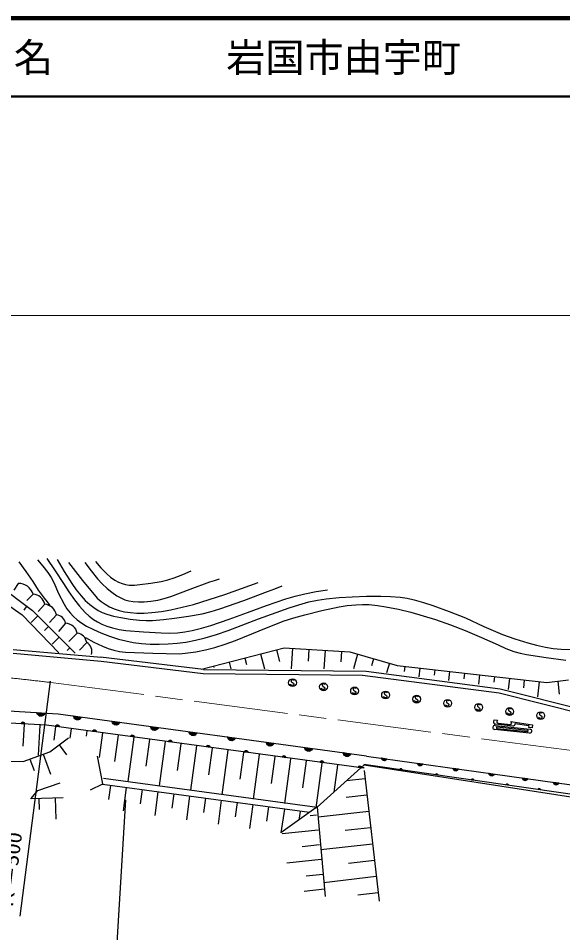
# Model space of a CAD drawing. Units: millimetres, scale not verified. Extents: x 40000 to 680000, y 20000 to 380000.
# Drawn here: x 378445 to 448015, y 263249 to 380000 of the extents above; entities that cross this region are included whole.
import ezdxf
from ezdxf.enums import TextEntityAlignment as Align

# ---------------------------------------------------------------- set-up
doc = ezdxf.new("R2010")
doc.units = ezdxf.units.MM
doc.header["$LTSCALE"] = 1000
doc.linetypes.add('CHAIN', pattern=[18.5, 12, -1.5, 3.5, -1.5])
for name, color, linetype, lineweight in [('M-BGD', 7, 'Continuous', 25), ('M-BMK', 2, 'CHAIN', 13), ('M-TTL', 2, 'Continuous', 140), ('M-TTL-LINE', 7, 'Continuous', 50)]:
    doc.layers.add(name, color=color, linetype=linetype, lineweight=lineweight)
doc.layers.add('M-TTL-TXT', color=7, linetype='Continuous')
doc.styles.add('ＭＳ ゴシック', font='')
doc.styles.get('ＭＳ ゴシック').set_extended_font_data('MS Gothic')

# ---------------------------------------------------------------- blocks, each defined once
blk = doc.blocks.new('BUHIN18')
at = {"color": 7, "linetype": 'Continuous', "lineweight": 25}
for p, q in [((396, 269), (-313, -362)), ((-253, -392), (419, 206)), ((433, 134), (-182, -413)), ((-107, -429), (437, 54)), ((434, -32), (-18, -435)), ((111, -403), (389, -156))]:
    blk.add_line(p, q, dxfattribs=at)
blk.add_lwpolyline([(374, 332), (420, 220), (442, 109), (442, -38), (400, -156), (337, -262), (221, -365), (109, -415), (-14, -444), (-159, -426), (-269, -393), (-374, -332)], close=True, dxfattribs=at)
blk = doc.blocks.new('BUHIN19')
at = {"color": 7, "linetype": 'Continuous', "lineweight": 25}
for p, q in [((416, 238), (-340, -338)), ((-282, -372), (434, 174)), ((442, 101), (-212, -398)), ((-139, -420), (440, 21)), ((430, -65), (-51, -432)), ((80, -410), (377, -184))]:
    blk.add_line(p, q, dxfattribs=at)
blk.add_lwpolyline([(398, 303), (435, 188), (449, 75), (438, -71), (387, -186), (316, -287), (193, -381), (77, -422), (-47, -441), (-191, -413), (-298, -372), (-398, -303)], close=True, dxfattribs=at)
blk = doc.blocks.new('BUHIN24')
at = {"color": 7, "linetype": 'Continuous', "lineweight": 25}
for p, q in [((52, 215), (-218, -28)), ((-217, 15), (8, 217)), ((-216, -68), (90, 207)), ((125, 197), (-209, -104)), ((-197, -136), (156, 182)), ((-57, 201), (-195, 77))]:
    blk.add_line(p, q, dxfattribs=at)
blk.add_lwpolyline([(-186, -167), (-209, -111), (-221, -56), (-221, 18), (-200, 77), (-169, 130), (-112, 182), (-56, 207), (5, 222), (78, 214), (133, 198), (186, 167)], close=True, dxfattribs=at)
blk = doc.blocks.new('BUHIN25')
at = {"color": 7, "linetype": 'Continuous', "lineweight": 25}
for p, q in [((-221, -51), (106, 199)), ((69, 210), (-220, -11)), ((141, 186), (-217, -87)), ((-215, 33), (26, 216)), ((-208, -119), (170, 169)), ((-40, 205), (-188, 92))]:
    blk.add_line(p, q, dxfattribs=at)
blk.add_lwpolyline([(-199, -152), (-218, -94), (-224, -38), (-219, 36), (-194, 93), (-158, 143), (-97, 190), (-38, 211), (23, 221), (96, 207), (149, 186), (199, 152)], close=True, dxfattribs=at)
blk = doc.blocks.new('BUHIN42')
at = {"color": 7, "linetype": 'Continuous', "lineweight": 25}
for p, q in [((292, 165), (-239, -235)), ((-199, -259), (304, 120)), ((310, 69), (-150, -277)), ((-99, -293), (308, 13)), ((301, -47), (-38, -302)), ((54, -288), (263, -131))]:
    blk.add_line(p, q, dxfattribs=at)
blk.add_lwpolyline([(280, 211), (306, 129), (315, 51), (306, -52), (270, -132), (220, -202), (134, -267), (52, -296), (-35, -309), (-136, -288), (-210, -259), (-280, -211)], close=True, dxfattribs=at)
blk = doc.blocks.new('BUHIN43')
at = {"color": 7, "linetype": 'Continuous', "lineweight": 25}
for p, q in [((291, 167), (-238, -236)), ((-198, -260), (304, 121)), ((309, 71), (-149, -278)), ((-97, -294), (308, 15)), ((301, -46), (-36, -302)), ((56, -287), (263, -129))]:
    blk.add_line(p, q, dxfattribs=at)
blk.add_lwpolyline([(278, 212), (305, 131), (314, 52), (307, -50), (271, -130), (221, -201), (135, -267), (54, -296), (-33, -309), (-134, -289), (-209, -260), (-278, -212)], close=True, dxfattribs=at)
blk = doc.blocks.new('BUHIN58')
at = {"color": 7, "linetype": 'Continuous', "lineweight": 25}
for p, q in [((-133, -29), (65, 119)), ((43, 126), (-132, -5)), ((85, 111), (-130, -51)), ((-129, 20), (16, 129)), ((-125, -71), (103, 101)), ((-23, 123), (-113, 56))]:
    blk.add_line(p, q, dxfattribs=at)
blk.add_lwpolyline([(-120, -90), (-131, -55), (-135, -22), (-131, 22), (-116, 57), (-94, 87), (-57, 115), (-22, 127), (15, 132), (58, 123), (90, 111), (120, 90)], close=True, dxfattribs=at)
blk = doc.blocks.new('BUHIN74')
at = {"color": 7, "linetype": 'Continuous', "lineweight": 25}
blk.add_lwpolyline([(-71, 351), (-111, 358), (-152, 349), (-200, 326), (-261, 279), (-303, 226), (-324, 162), (-316, 99), (-284, 52), (-259, 23), (-213, -4), (-168, -5), (144, 34), (195, 16), (249, -22), (281, -73), (296, -121), (295, -178), (247, -243), (155, -312), (111, -336), (59, -347), (5, -341), (-58, -317)], dxfattribs=at)
blk.add_circle((0, 0), 498, dxfattribs=at)

msp = doc.modelspace()

# ---------------------------------------------------------------- linework, layer by layer
at = {"layer": 'M-BGD'}
for p, q in [((377072, 342082), (555334, 341975)), ((374241, 308854), (380281, 304408)), ((373902, 307355), (378928, 303828)), ((378445, 307839), (377865, 306969)), ((380330, 306486), (379557, 305664)), ((379526, 304963), (379134, 304430)), ((381828, 305181), (381006, 304263)), ((378928, 303828), (383616, 298995)), ((380958, 303725), (380075, 302849)), ((380281, 304408), (385694, 298947)), ((383326, 303828), (382456, 302861)), ((384486, 302765), (383567, 301701)), ((382311, 302360), (381777, 301830)), ((385984, 301508), (384921, 300445)), ((383664, 300995), (382766, 300105)), ((387192, 300300), (386274, 299333)), ((377777, 299418), (389022, 298418)), ((377777, 298932), (389018, 297931)), ((385017, 299629), (384677, 299293)), ((401838, 296877), (412431, 299627)), ((411425, 299366), (411806, 297898)), ((412431, 299627), (420791, 299095)), ((413476, 299560), (413308, 296920)), ((415566, 299427), (415470, 297923)), ((417656, 299294), (417505, 296920)), ((419746, 299161), (419660, 297817)), ((420791, 299095), (426880, 297355)), ((402117, 296843), (388945, 298424)), ((389018, 297931), (402087, 296363)), ((405395, 297800), (405613, 296957)), ((407405, 298322), (407623, 297481)), ((409415, 298844), (409915, 296920)), ((421806, 298805), (421267, 296920)), ((423835, 298225), (423573, 297307)), ((402117, 296843), (422906, 296624)), ((403384, 297278), (403428, 297109)), ((422906, 296624), (440038, 294391)), ((425865, 297645), (425515, 296421)), ((426880, 297355), (445968, 295181)), ((427834, 297247), (427759, 296584)), ((429743, 297029), (429615, 295909)), ((431652, 296812), (431574, 296130)), ((433561, 296594), (433429, 295441)), ((402087, 296363), (422429, 296149)), ((422429, 296149), (439894, 293872)), ((435470, 296377), (435390, 295675)), ((437378, 296159), (437243, 294973)), ((439287, 295942), (439205, 295220)), ((441196, 295724), (441035, 294307)), ((443105, 295507), (442990, 294502)), ((445968, 295181), (448773, 295519)), ((382512, 295366), (378642, 265357)), ((440038, 294391), (452323, 291298)), ((445014, 295289), (444794, 293355)), ((447371, 295350), (447568, 293711)), ((439894, 293872), (460476, 288690)), ((365875, 292240), (383545, 291185)), ((382055, 289760), (347682, 291597)), ((383545, 291185), (422925, 285838)), ((379177, 289871), (379029, 287065)), ((381201, 289764), (380997, 285912)), ((422621, 284243), (382055, 289760)), ((383214, 289573), (382977, 287847)), ((439246, 290421), (439693, 290374)), ((439361, 289705), (443837, 289237)), ((439432, 289899), (441620, 289670)), ((439746, 290017), (441337, 289850)), ((441364, 290199), (444148, 289807)), ((441953, 289965), (443683, 289721)), ((443687, 289721), (443659, 289456)), ((444148, 289807), (444106, 289410)), ((385215, 289298), (385048, 288080)), ((387217, 289024), (387126, 288364)), ((389218, 288749), (388787, 285609)), ((391219, 288474), (390755, 285089)), ((443785, 288739), (439309, 289208)), ((440461, 289087), (439508, 289187)), ((439623, 289326), (443502, 288920)), ((439644, 289525), (443523, 289119)), ((444106, 289410), (443659, 289456)), ((382478, 286351), (384843, 288125)), ((383661, 287238), (384611, 285971)), ((393221, 288199), (392446, 282552)), ((395222, 287925), (394757, 284533)), ((397224, 287650), (396447, 281992)), ((399225, 287375), (398759, 283977)), ((379078, 285095), (382478, 286351)), ((401227, 287101), (400448, 281432)), ((403228, 286826), (402761, 283422)), ((405229, 286551), (404450, 280873)), ((407231, 286276), (406763, 282866)), ((375235, 285170), (379078, 285095)), ((379928, 285409), (380462, 283964)), ((381628, 286037), (382571, 283486)), ((388528, 285797), (389227, 282274)), ((409232, 286002), (408451, 280313)), ((411234, 285727), (410765, 282311)), ((413235, 285452), (412453, 279753)), ((415236, 285178), (414767, 281755)), ((417231, 284905), (416453, 279194)), ((422921, 285811), (441222, 283234)), ((422648, 284670), (416635, 279268)), ((419219, 284634), (418751, 281203)), ((422637, 284312), (422450, 284318)), ((448960, 280955), (422618, 284742)), ((422626, 283954), (424554, 267279)), ((422648, 284670), (456888, 279397)), ((389314, 282977), (416635, 279268)), ((422746, 282912), (420387, 282639)), ((441222, 283234), (449156, 282150)), ((380030, 280358), (380925, 281420)), ((380925, 281420), (383809, 282364)), ((389191, 282203), (387651, 281442)), ((389191, 282203), (415670, 278628)), ((390224, 282063), (389982, 280269)), ((392246, 281790), (391841, 278791)), ((394268, 281517), (394025, 279713)), ((380039, 280364), (384178, 280512)), ((381073, 280401), (381125, 278960)), ((383143, 280475), (383240, 277760)), ((390366, 250205), (392203, 280233)), ((396290, 281244), (395883, 278228)), ((398312, 280971), (398067, 279157)), ((400334, 280698), (399925, 277665)), ((402356, 280426), (402110, 278601)), ((422987, 280827), (420338, 280521)), ((404378, 280153), (403966, 277102)), ((406400, 279880), (406152, 278044)), ((408422, 279607), (408008, 276540)), ((410438, 279325), (410172, 277488)), ((416453, 279194), (412006, 275983)), ((416635, 279268), (417661, 267860)), ((412448, 279034), (412006, 275983)), ((414458, 278743), (414298, 277637)), ((416553, 278249), (415753, 278164)), ((423228, 278743), (416749, 277994)), ((416755, 276360), (412145, 275869)), ((423469, 276659), (420203, 276281)), ((416956, 274471), (414706, 274231)), ((423710, 274574), (417125, 273813)), ((417157, 272582), (412766, 272114)), ((423951, 272490), (420632, 272106)), ((417359, 270693), (415218, 270465)), ((424192, 270406), (417502, 269632)), ((417560, 268804), (414992, 268531)), ((424433, 268321), (421853, 268023))]:
    msp.add_line(p, q, dxfattribs=at)
for points in [[(378501, 310611), (379414, 309363), (380284, 308071), (380995, 306996), (381753, 305957), (382117, 305494), (382491, 305026)], [(380889, 310865), (381589, 310059), (382236, 309221), (382629, 308602), (382970, 307952), (383601, 306559), (384289, 305188), (384653, 304615), (385066, 304078), (385497, 303620), (385972, 303203), (386556, 302776), (387171, 302400), (388060, 301944), (388986, 301538), (390120, 301104), (391268, 300729), (392188, 300496), (393121, 300322), (394203, 300181), (395291, 300101), (396452, 300078), (397612, 300115), (398738, 300211), (399856, 300366), (401093, 300604), (402315, 300901), (403791, 301338), (405259, 301836), (409148, 303313), (413055, 304732), (414311, 305133), (415592, 305479), (416675, 305703), (417781, 305869), (419433, 306036), (421095, 306142), (422933, 306213), (424769, 306224), (426008, 306179), (427256, 306073), (428156, 305944), (429044, 305755), (430227, 305423), (431405, 305028), (433507, 304273), (435589, 303461), (437940, 302359), (440323, 301309), (441914, 300751), (443536, 300247), (444664, 299942), (445804, 299696), (446810, 299547), (447824, 299459), (448962, 299425)], [(382083, 311032), (383166, 309460), (384204, 307847), (384884, 306791), (385618, 305762), (386284, 304938), (386999, 304151), (387500, 303675), (388037, 303248), (388549, 302923), (389101, 302644), (389772, 302378), (390476, 302165), (391322, 301976), (392182, 301847), (394435, 301656), (396720, 301524), (397747, 301502), (398778, 301541), (399716, 301653), (400657, 301827), (401863, 302121), (403056, 302475), (405401, 303267), (407717, 304113), (410151, 305016), (412617, 305866), (413823, 306218), (415056, 306515), (416508, 306796), (417969, 307042)], [(383426, 310901), (384329, 309357), (385287, 307836), (385858, 307028), (386477, 306254), (387001, 305686), (387577, 305153), (388092, 304752), (388640, 304404), (389183, 304135), (389761, 303918), (390630, 303676), (391529, 303490), (392733, 303291), (393933, 303153), (394766, 303108), (395603, 303124), (397007, 303245), (398417, 303427), (400184, 303670), (401943, 303973), (403074, 304253), (404193, 304591), (407251, 305672), (410282, 306807), (411215, 307161), (412157, 307521)], [(388314, 310631), (389002, 309844), (389741, 309089), (390236, 308664), (390782, 308276), (391239, 308019), (391718, 307820), (392166, 307701), (392626, 307642), (393295, 307638), (393983, 307695), (395363, 307867), (396723, 308096), (397553, 308294), (398375, 308552), (399468, 308983), (400548, 309464)], [(384844, 310519), (386661, 308223), (388526, 305967), (389016, 305556), (389552, 305185), (390113, 304871), (390708, 304607), (391354, 304393), (392027, 304235), (392801, 304118), (393591, 304060), (394550, 304056), (395514, 304113), (396725, 304263), (397935, 304473), (399395, 304794), (400843, 305175), (402852, 305782), (404844, 306446), (406977, 307194), (409104, 307957)], [(386970, 310519), (387742, 309463), (388560, 308445), (389149, 307809), (389783, 307215), (390390, 306724), (391036, 306280), (391542, 305995), (392072, 305767), (392578, 305621), (393108, 305531), (393811, 305486), (394518, 305502), (395400, 305580), (396276, 305719), (397107, 305913), (397933, 306170), (400408, 307128), (402905, 308031), (403519, 308238), (404143, 308447)], [(387044, 300942), (388118, 300355), (389222, 299821), (389919, 299546), (390641, 299326), (391389, 299174), (392158, 299079), (395623, 298945), (399064, 298872), (400099, 298967), (401138, 299124), (402354, 299375), (403555, 299684), (404874, 300087), (406182, 300551), (409216, 301804), (412284, 303006), (413659, 303460), (415052, 303855), (417240, 304378), (419437, 304842), (420490, 305015), (421561, 305129), (422418, 305166), (423285, 305142), (424339, 305040), (425398, 304877), (427017, 304553), (428618, 304172), (430203, 303728), (431775, 303224), (433667, 302548), (435535, 301816), (437653, 300930), (439753, 299986), (440751, 299544), (441766, 299160), (442559, 298935), (443368, 298768), (445894, 298385), (448429, 298061)]]:
    msp.add_lwpolyline(points, dxfattribs=at)
for centre, radius, start, end in [((378485, 305906), 1933, 17.45361, 91.19348), ((380209, 304835), 1656, 12.0752, 85.81506), ((381674, 303506), 1682, 11.04089, 84.78064), ((383197, 302523), 1311, 10.61963, 84.35937), ((384397, 301138), 1629, 13.14319, 86.88293), ((385782, 300099), 1424, 8.13, 81.86987), ((386475, 299108), 1391, 345.2395, 58.97925), ((439335, 289456), 250, 84.02441, 264.02441), ((439462, 290197), 300, 169.2439, 264.22375), ((439417, 290239), 250, 133.19531, 176.67212), ((439760, 290166), 150, 164.42456, 264.82678), ((439913, 290170), 300, 136.9563, 172.91089), ((441353, 289999), 150, 264.02441, 354.02441), ((441205, 289945), 300, 7.4032, 57.92773), ((441653, 289968), 300, 263.77075, 359.4187), ((439634, 289425), 100, 84.02441, 264.02441), ((443512, 289019), 100, 264.02441, 84.02441), ((443811, 288988), 250, 264.02441, 84.02441)]:
    msp.add_arc(centre, radius, start, end, dxfattribs=at)
at = {"layer": 'M-BMK'}
msp.add_line((382589, 295196), (472836, 283423), dxfattribs=at)
msp.add_arc((324145, -201314), 499942, 83.28513, 85.72769, dxfattribs=at)
at = {"layer": 'M-TTL'}
msp.add_line((680000, 380000), (40000, 380000), dxfattribs=at)
at = {"layer": 'M-TTL-LINE'}
msp.add_line((40000, 370000), (680000, 370000), dxfattribs=at)

# ---------------------------------------------------------------- block references
at = {"layer": 'M-BGD', "rotation": 314.92377}
for name, p in [('BUHIN74', (413488, 295173)), ('BUHIN74', (417452, 294646)), ('BUHIN74', (421416, 294120)), ('BUHIN74', (425380, 293593)), ('BUHIN74', (429344, 293067)), ('BUHIN74', (433309, 292541)), ('BUHIN74', (437273, 292014)), ('BUHIN74', (441237, 291488)), ('BUHIN18', (381336, 291317)), ('BUHIN19', (386006, 290851)), ('BUHIN74', (445201, 290961)), ('BUHIN24', (379046, 289921)), ('BUHIN25', (383446, 289571)), ('BUHIN19', (390929, 290182)), ('BUHIN19', (395851, 289514)), ('BUHIN25', (388172, 288928)), ('BUHIN25', (393017, 288269)), ('BUHIN19', (400774, 288845)), ('BUHIN19', (405696, 288177)), ('BUHIN25', (397861, 287611)), ('BUHIN25', (402706, 286952)), ('BUHIN19', (410619, 287509)), ('BUHIN19', (415541, 286840)), ('BUHIN25', (407551, 286293)), ('BUHIN19', (420464, 286172)), ('BUHIN25', (412395, 285634)), ('BUHIN25', (417240, 284975)), ('BUHIN42', (425212, 285512)), ('BUHIN42', (429786, 284861)), ('BUHIN25', (422085, 284316)), ('BUHIN58', (427338, 284064)), ('BUHIN42', (434361, 284211)), ('BUHIN42', (438935, 283560)), ('BUHIN58', (431911, 283406)), ('BUHIN58', (436484, 282749)), ('BUHIN43', (443206, 282963)), ('BUHIN43', (447172, 282421)), ('BUHIN58', (440905, 282113)), ('BUHIN58', (445021, 281521))]:
    msp.add_blockref(name, p, dxfattribs=at)

# ---------------------------------------------------------------- texts
at = {"layer": 'M-BGD', "style": 'ＭＳ ゴシック', "width": 1.15}
msp.add_text('Ｒ＝500', height=1833, rotation=82.7, dxfattribs=at).set_placement((378230, 265934), align=Align.BOTTOM_LEFT)
at = {"layer": 'M-TTL-TXT', "style": 'ＭＳ ゴシック'}
for s, p in [('地 名', (370380, 375000)), ('岩国市由宇町', (405024, 375000))]:
    msp.add_text(s, height=3666, dxfattribs=at).set_placement(p, align=Align.MIDDLE_LEFT)

doc.saveas('drawing.dxf')
